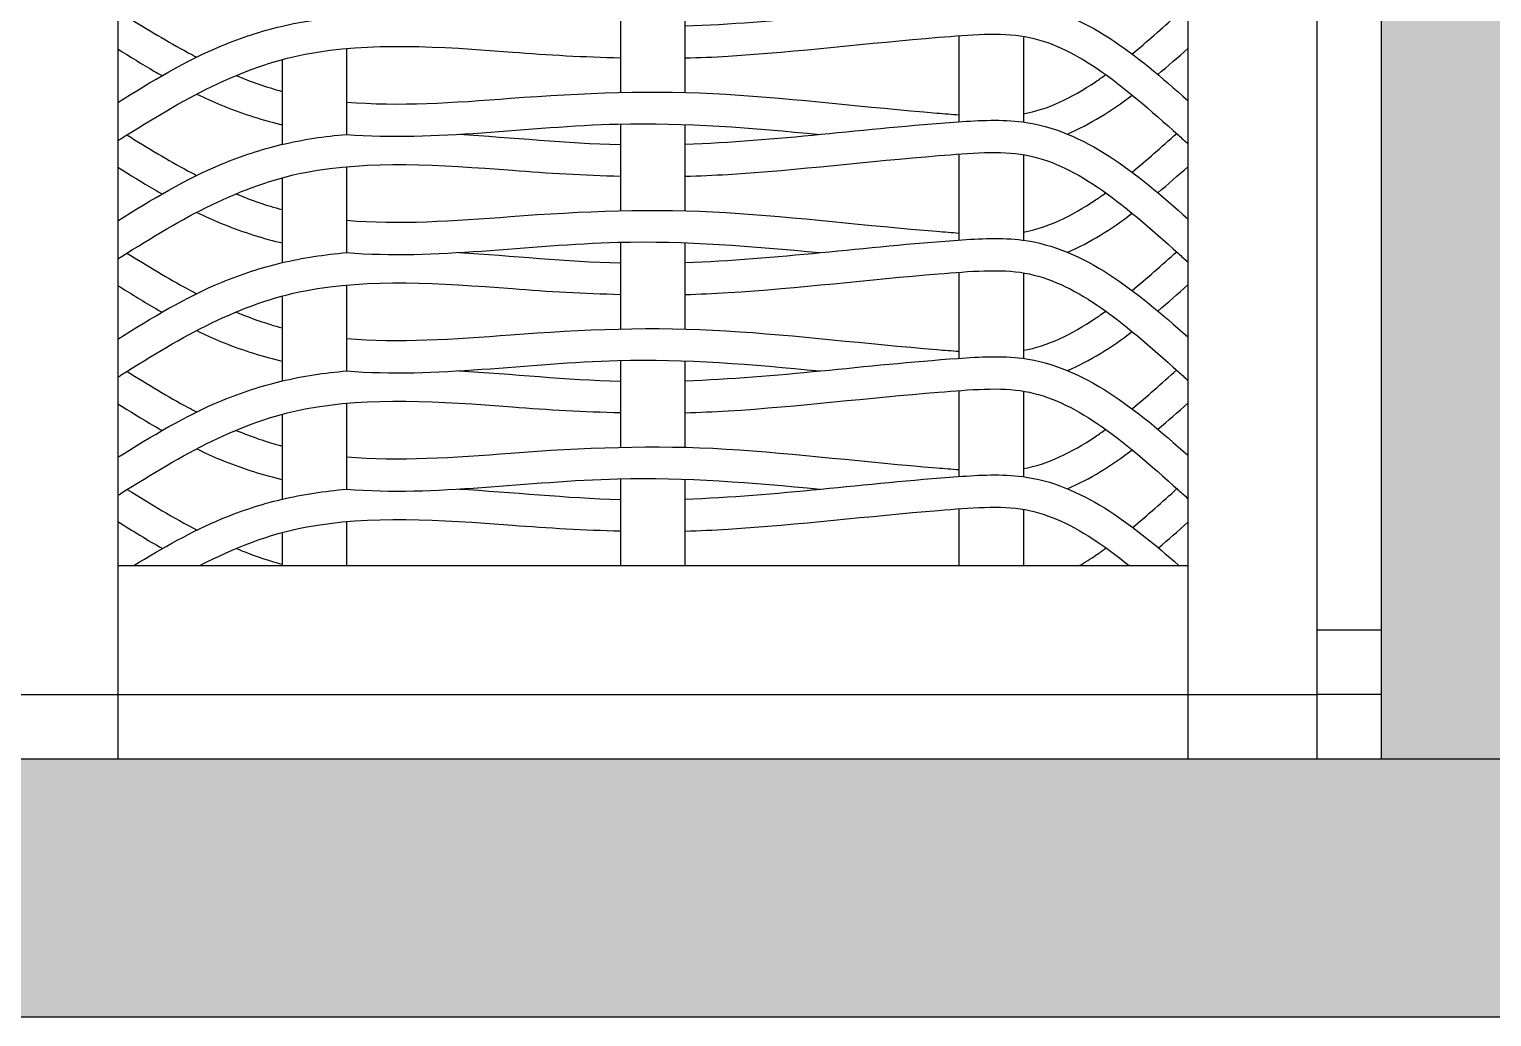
# Model space of a CAD drawing. Header units: millimetres. Extents: x 3409 to 3822, y 896 to 1108.
# Drawn here: x 3450.971 to 3452.105, y 1034.878 to 1035.644 of the extents above; entities that cross this region are included whole.
import ezdxf

# ---------------------------------------------------------------- set-up
doc = ezdxf.new("R2010")
doc.units = ezdxf.units.MM
for name, color, linetype in [('a-epipla', 8, 'Continuous'), ('a-toixoi', 5, 'Continuous'), ('toixoi_provolh', 150, 'Continuous')]:
    doc.layers.add(name, color=color, linetype=linetype)

msp = doc.modelspace()

# ---------------------------------------------------------------- hatches: boundary and pattern name
at = {"layer": 'a-epipla', "true_color": 0xc7c8ca}
h = msp.add_hatch(color=9, dxfattribs=at)
h.dxf.hatch_style = 1
h.paths.add_polyline_path([(3478.5192, 1035.0776), (3412.7192, 1035.0776), (3412.7192, 1034.8776), (3478.5192, 1034.8776)])
at = {"layer": 'toixoi_provolh', "true_color": 0xa7a8aa}
h = msp.add_hatch(color=253, dxfattribs=at)
h.dxf.hatch_style = 1
h.paths.add_polyline_path([(3452.0192, 1038.0776), (3449.0192, 1038.0776), (3449.0192, 1037.6776), (3452.0192, 1037.6776)])
h.paths.add_polyline_path([(3449.0192, 1038.0776), (3448.6192, 1038.0776), (3448.6192, 1035.0776), (3449.0192, 1035.0776)])
h.paths.add_polyline_path([(3455.4192, 1038.0776), (3452.4192, 1038.0776), (3452.4192, 1037.6776), (3455.4192, 1037.6776)])
h.paths.add_polyline_path([(3452.4192, 1038.0776), (3452.0192, 1038.0776), (3452.0192, 1037.6776), (3452.0192, 1035.0776), (3452.4192, 1035.0776)])
h.paths.add_polyline_path([(3458.8192, 1038.0776), (3455.8192, 1038.0776), (3455.8192, 1037.6776), (3458.8192, 1037.6776)])
h.paths.add_polyline_path([(3455.8192, 1038.0776), (3455.4192, 1038.0776), (3455.4192, 1037.6776), (3455.4192, 1035.0776), (3455.8192, 1035.0776)])
h.paths.add_polyline_path([(3459.2192, 1038.0776), (3458.8192, 1038.0776), (3458.8192, 1037.6776), (3458.8192, 1035.0776), (3459.2192, 1035.0776)])

# ---------------------------------------------------------------- linework, layer by layer
at = {"layer": 'a-epipla'}
for p, q in [((3451.9692, 1037.6276), (3451.9692, 1035.1276)), ((3451.0392, 1037.5276), (3451.0392, 1035.0776)), ((3451.8692, 1037.5276), (3451.8692, 1035.0776)), ((3451.4292, 1035.6619), (3451.4292, 1035.5946)), ((3451.4792, 1035.6615), (3451.4792, 1035.5946)), ((3451.6917, 1035.6386), (3451.6917, 1035.5719)), ((3451.7417, 1035.6382), (3451.7417, 1035.5718)), ((3451.2167, 1035.6287), (3451.2167, 1035.5621)), ((3451.1667, 1035.6202), (3451.1667, 1035.5543)), ((3451.4292, 1035.5702), (3451.4292, 1035.5029)), ((3451.4792, 1035.5698), (3451.4792, 1035.5029)), ((3451.6917, 1035.5469), (3451.6917, 1035.4802)), ((3451.7417, 1035.5465), (3451.7417, 1035.48)), ((3451.2167, 1035.537), (3451.2167, 1035.4704)), ((3451.1667, 1035.5284), (3451.1667, 1035.4626)), ((3451.4292, 1035.4785), (3451.4292, 1035.4111)), ((3451.4792, 1035.4781), (3451.4792, 1035.4111)), ((3451.6917, 1035.4551), (3451.6917, 1035.3884)), ((3451.7417, 1035.4547), (3451.7417, 1035.3883)), ((3451.2167, 1035.4452), (3451.2167, 1035.3786)), ((3451.1667, 1035.4367), (3451.1667, 1035.3708)), ((3451.4292, 1035.3867), (3451.4292, 1035.3194)), ((3451.4792, 1035.3863), (3451.4792, 1035.3194)), ((3451.6917, 1035.3634), (3451.6917, 1035.2967)), ((3451.7417, 1035.363), (3451.7417, 1035.2965)), ((3451.2167, 1035.3535), (3451.2167, 1035.2869)), ((3451.1667, 1035.3449), (3451.1667, 1035.2791)), ((3451.4292, 1035.295), (3451.4292, 1035.2276)), ((3451.4792, 1035.2946), (3451.4792, 1035.2276)), ((3451.2167, 1035.2618), (3451.2167, 1035.2276)), ((3451.6917, 1035.2717), (3451.6917, 1035.2276)), ((3451.7417, 1035.2713), (3451.7417, 1035.2276)), ((3451.1667, 1035.2532), (3451.1667, 1035.2276)), ((3451.0392, 1035.2276), (3451.8692, 1035.2276)), ((3452.0192, 1035.1776), (3451.9692, 1035.1776)), ((3449.0692, 1035.1276), (3451.9692, 1035.1276)), ((3452.0192, 1035.1276), (3451.9692, 1035.1276)), ((3451.9692, 1035.1276), (3451.9692, 1035.0776))]:
    msp.add_line(p, q, dxfattribs=at)
for points, knots in [([(3451.4792, 1035.6462), (3451.5496, 1035.6487), (3451.6357, 1035.6609), (3451.7756, 1035.6685), (3451.8294, 1035.6239), (3451.8692, 1035.5884)], [0.4662693, 0.4662693, 0.4662693, 0.4662693, 0.6786549, 0.7286549, 0.877812, 0.877812, 0.877812, 0.877812]), ([(3451.0392, 1035.5868), (3451.0654, 1035.6033), (3451.1056, 1035.6276), (3451.167, 1035.6476), (3451.1997, 1035.6524), (3451.2167, 1035.6538)], [0.0125232, 0.0125232, 0.0125232, 0.0125232, 0.1049264, 0.1530593, 0.2047826, 0.2047826, 0.2047826, 0.2047826]), ([(3451.0463, 1035.6535), (3451.0623, 1035.6435), (3451.0781, 1035.634), (3451.0939, 1035.6255), (3451.0961, 1035.6243), (3451.0983, 1035.6232), (3451.1004, 1035.622)], [0.00678697, 0.00678697, 0.00678697, 0.00678697, 0.06344334, 0.06344334, 0.06344334, 0.07121295, 0.07121295, 0.07121295, 0.07121295]), ([(3451.4792, 1035.6214), (3451.4904, 1035.6217), (3451.5015, 1035.6221), (3451.5677, 1035.6263), (3451.6217, 1035.633), (3451.7003, 1035.6394), (3451.724, 1035.6415), (3451.7617, 1035.6346), (3451.7801, 1035.6258), (3451.8196, 1035.5992), (3451.8404, 1035.5807), (3451.8619, 1035.5615), (3451.8643, 1035.5593), (3451.8667, 1035.5571), (3451.8692, 1035.5549)], [0.4655013, 0.4655013, 0.4655013, 0.4655013, 0.498274, 0.498274, 0.6616991, 0.6616991, 0.7352337, 0.7352337, 0.8087683, 0.8087683, 0.8895351, 0.8895351, 0.8895351, 0.8986667, 0.8986667, 0.8986667, 0.8986667]), ([(3451.0392, 1035.5572), (3451.0401, 1035.5578), (3451.041, 1035.5584), (3451.0419, 1035.5589), (3451.0893, 1035.5889), (3451.1345, 1035.6148), (3451.2349, 1035.6339), (3451.289, 1035.6303), (3451.3729, 1035.6238), (3451.401, 1035.6222), (3451.4292, 1035.6215)], [-0.0032083, -0.0032083, -0.0032083, -0.0032083, 0, 0, 0, 0.1674245, 0.1674245, 0.3348489, 0.3348489, 0.4168796, 0.4168796, 0.4168796, 0.4168796]), ([(3451.0392, 1035.6284), (3451.0486, 1035.6225), (3451.0581, 1035.6166), (3451.0677, 1035.611), (3451.0697, 1035.6099), (3451.0716, 1035.6088), (3451.0736, 1035.6077)], [0.01406967, 0.01406967, 0.01406967, 0.01406967, 0.04740122, 0.04740122, 0.04740122, 0.05413463, 0.05413463, 0.05413463, 0.05413463]), ([(3451.7417, 1035.5781), (3451.7605, 1035.5815), (3451.7789, 1035.5903), (3451.8003, 1035.6047), (3451.8029, 1035.6066), (3451.8056, 1035.6085)], [0.73539871, 0.73539871, 0.73539871, 0.73539871, 0.80876826, 0.80876826, 0.81911219, 0.81911219, 0.81911219, 0.81911219]), ([(3451.1005, 1035.5934), (3451.1066, 1035.5904), (3451.1273, 1035.581), (3451.1498, 1035.5737), (3451.166, 1035.5698), (3451.1667, 1035.5697)], [0.08463791, 0.08463791, 0.08463791, 0.08463791, 0.10492637, 0.15305927, 0.15507122, 0.15507122, 0.15507122, 0.15507122]), ([(3451.2167, 1035.5872), (3451.2572, 1035.5838), (3451.2999, 1035.5867), (3451.3989, 1035.5944), (3451.4561, 1035.5967), (3451.5663, 1035.5898), (3451.6204, 1035.5831), (3451.6804, 1035.5782), (3451.6861, 1035.5777), (3451.6917, 1035.5773)], [0.2038605, 0.2038605, 0.2038605, 0.2038605, 0.3348489, 0.3348489, 0.498274, 0.498274, 0.6616991, 0.6616991, 0.6790294, 0.6790294, 0.6790294, 0.6790294]), ([(3451.2167, 1035.5621), (3451.2858, 1035.5565), (3451.4108, 1035.5773), (3451.5316, 1035.5671), (3451.5838, 1035.5621)], [0.2060573, 0.2060573, 0.2060573, 0.2060573, 0.4155593, 0.5729024, 0.5729024, 0.5729024, 0.5729024]), ([(3451.4792, 1035.5545), (3451.5496, 1035.5569), (3451.6357, 1035.5691), (3451.7756, 1035.5767), (3451.8294, 1035.5321), (3451.8692, 1035.4967)], [0.4662693, 0.4662693, 0.4662693, 0.4662693, 0.6786549, 0.7286549, 0.877812, 0.877812, 0.877812, 0.877812]), ([(3451.0392, 1035.4951), (3451.0654, 1035.5115), (3451.1056, 1035.5358), (3451.167, 1035.5558), (3451.1997, 1035.5607), (3451.2167, 1035.5621)], [0.0125232, 0.0125232, 0.0125232, 0.0125232, 0.1049264, 0.1530593, 0.2047826, 0.2047826, 0.2047826, 0.2047826]), ([(3451.0463, 1035.5617), (3451.0623, 1035.5517), (3451.0781, 1035.5422), (3451.0939, 1035.5337), (3451.0961, 1035.5326), (3451.0983, 1035.5314), (3451.1004, 1035.5303)], [0.00678697, 0.00678697, 0.00678697, 0.00678697, 0.06344334, 0.06344334, 0.06344334, 0.07121295, 0.07121295, 0.07121295, 0.07121295]), ([(3451.3037, 1035.5622), (3451.3453, 1035.5598), (3451.3874, 1035.5552), (3451.429, 1035.5542), (3451.4292, 1035.5541)], [0.2917847, 0.2917847, 0.2917847, 0.2917847, 0.4155593, 0.4161946, 0.4161946, 0.4161946, 0.4161946]), ([(3451.4792, 1035.5297), (3451.4904, 1035.5299), (3451.5015, 1035.5304), (3451.5677, 1035.5345), (3451.6217, 1035.5413), (3451.7003, 1035.5476), (3451.724, 1035.5497), (3451.7617, 1035.5428), (3451.7801, 1035.534), (3451.8196, 1035.5075), (3451.8404, 1035.489), (3451.8619, 1035.4697), (3451.8643, 1035.4675), (3451.8667, 1035.4653), (3451.8692, 1035.4632)], [0.4655013, 0.4655013, 0.4655013, 0.4655013, 0.498274, 0.498274, 0.6616991, 0.6616991, 0.7352337, 0.7352337, 0.8087683, 0.8087683, 0.8895351, 0.8895351, 0.8895351, 0.8986667, 0.8986667, 0.8986667, 0.8986667]), ([(3451.0392, 1035.4655), (3451.0401, 1035.4661), (3451.041, 1035.4666), (3451.0419, 1035.4672), (3451.0893, 1035.4972), (3451.1345, 1035.523), (3451.2349, 1035.5422), (3451.289, 1035.5386), (3451.3729, 1035.5321), (3451.401, 1035.5304), (3451.4292, 1035.5298)], [-0.0032083, -0.0032083, -0.0032083, -0.0032083, 0, 0, 0, 0.1674245, 0.1674245, 0.3348489, 0.3348489, 0.4168796, 0.4168796, 0.4168796, 0.4168796]), ([(3451.0392, 1035.5367), (3451.0486, 1035.5308), (3451.0581, 1035.5249), (3451.0677, 1035.5193), (3451.0697, 1035.5182), (3451.0716, 1035.517), (3451.0736, 1035.5159)], [0.01406967, 0.01406967, 0.01406967, 0.01406967, 0.04740122, 0.04740122, 0.04740122, 0.05413463, 0.05413463, 0.05413463, 0.05413463]), ([(3451.7417, 1035.4863), (3451.7605, 1035.4898), (3451.7789, 1035.4986), (3451.8003, 1035.513), (3451.8029, 1035.5148), (3451.8056, 1035.5168)], [0.73539871, 0.73539871, 0.73539871, 0.73539871, 0.80876826, 0.80876826, 0.81911219, 0.81911219, 0.81911219, 0.81911219]), ([(3451.1005, 1035.5016), (3451.1066, 1035.4987), (3451.1273, 1035.4893), (3451.1498, 1035.4819), (3451.166, 1035.4781), (3451.1667, 1035.478)], [0.08463791, 0.08463791, 0.08463791, 0.08463791, 0.10492637, 0.15305927, 0.15507122, 0.15507122, 0.15507122, 0.15507122]), ([(3451.2167, 1035.4955), (3451.2572, 1035.492), (3451.2999, 1035.495), (3451.3989, 1035.5026), (3451.4561, 1035.5049), (3451.5663, 1035.498), (3451.6204, 1035.4913), (3451.6804, 1035.4865), (3451.6861, 1035.486), (3451.6917, 1035.4856)], [0.2038605, 0.2038605, 0.2038605, 0.2038605, 0.3348489, 0.3348489, 0.498274, 0.498274, 0.6616991, 0.6616991, 0.6790294, 0.6790294, 0.6790294, 0.6790294]), ([(3451.2167, 1035.4704), (3451.2858, 1035.4648), (3451.4108, 1035.4855), (3451.5316, 1035.4754), (3451.5838, 1035.4704)], [0.2060573, 0.2060573, 0.2060573, 0.2060573, 0.4155593, 0.5729024, 0.5729024, 0.5729024, 0.5729024]), ([(3451.4792, 1035.4627), (3451.5496, 1035.4652), (3451.6357, 1035.4774), (3451.7756, 1035.485), (3451.8294, 1035.4404), (3451.8692, 1035.405)], [0.4662693, 0.4662693, 0.4662693, 0.4662693, 0.6786549, 0.7286549, 0.877812, 0.877812, 0.877812, 0.877812]), ([(3451.0392, 1035.4033), (3451.0654, 1035.4198), (3451.1056, 1035.4441), (3451.167, 1035.4641), (3451.1997, 1035.4689), (3451.2167, 1035.4704)], [0.0125232, 0.0125232, 0.0125232, 0.0125232, 0.1049264, 0.1530593, 0.2047826, 0.2047826, 0.2047826, 0.2047826]), ([(3451.0463, 1035.47), (3451.0623, 1035.46), (3451.0781, 1035.4505), (3451.0939, 1035.442), (3451.0961, 1035.4408), (3451.0983, 1035.4397), (3451.1004, 1035.4385)], [0.00678697, 0.00678697, 0.00678697, 0.00678697, 0.06344334, 0.06344334, 0.06344334, 0.07121295, 0.07121295, 0.07121295, 0.07121295]), ([(3451.3037, 1035.4705), (3451.3453, 1035.468), (3451.3874, 1035.4635), (3451.429, 1035.4624), (3451.4292, 1035.4624)], [0.2917847, 0.2917847, 0.2917847, 0.2917847, 0.4155593, 0.4161946, 0.4161946, 0.4161946, 0.4161946]), ([(3451.4792, 1035.4379), (3451.4904, 1035.4382), (3451.5015, 1035.4387), (3451.5677, 1035.4428), (3451.6217, 1035.4495), (3451.7003, 1035.4559), (3451.724, 1035.458), (3451.7617, 1035.4511), (3451.7801, 1035.4423), (3451.8196, 1035.4157), (3451.8404, 1035.3972), (3451.8619, 1035.378), (3451.8643, 1035.3758), (3451.8667, 1035.3736), (3451.8692, 1035.3714)], [0.4655013, 0.4655013, 0.4655013, 0.4655013, 0.498274, 0.498274, 0.6616991, 0.6616991, 0.7352337, 0.7352337, 0.8087683, 0.8087683, 0.8895351, 0.8895351, 0.8895351, 0.8986667, 0.8986667, 0.8986667, 0.8986667]), ([(3451.0392, 1035.3737), (3451.0401, 1035.3743), (3451.041, 1035.3749), (3451.0419, 1035.3755), (3451.0893, 1035.4054), (3451.1345, 1035.4313), (3451.2349, 1035.4504), (3451.289, 1035.4468), (3451.3729, 1035.4403), (3451.401, 1035.4387), (3451.4292, 1035.438)], [-0.0032083, -0.0032083, -0.0032083, -0.0032083, 0, 0, 0, 0.1674245, 0.1674245, 0.3348489, 0.3348489, 0.4168796, 0.4168796, 0.4168796, 0.4168796]), ([(3451.0392, 1035.445), (3451.0486, 1035.439), (3451.0581, 1035.4332), (3451.0677, 1035.4275), (3451.0697, 1035.4264), (3451.0716, 1035.4253), (3451.0736, 1035.4242)], [0.01406967, 0.01406967, 0.01406967, 0.01406967, 0.04740122, 0.04740122, 0.04740122, 0.05413463, 0.05413463, 0.05413463, 0.05413463]), ([(3451.7417, 1035.3946), (3451.7605, 1035.398), (3451.7789, 1035.4068), (3451.8003, 1035.4212), (3451.8029, 1035.4231), (3451.8056, 1035.425)], [0.73539871, 0.73539871, 0.73539871, 0.73539871, 0.80876826, 0.80876826, 0.81911219, 0.81911219, 0.81911219, 0.81911219]), ([(3451.1005, 1035.4099), (3451.1066, 1035.4069), (3451.1273, 1035.3975), (3451.1498, 1035.3902), (3451.166, 1035.3864), (3451.1667, 1035.3862)], [0.08463791, 0.08463791, 0.08463791, 0.08463791, 0.10492637, 0.15305927, 0.15507122, 0.15507122, 0.15507122, 0.15507122]), ([(3451.2167, 1035.4037), (3451.2572, 1035.4003), (3451.2999, 1035.4032), (3451.3989, 1035.4109), (3451.4561, 1035.4132), (3451.5663, 1035.4063), (3451.6204, 1035.3996), (3451.6804, 1035.3947), (3451.6861, 1035.3943), (3451.6917, 1035.3939)], [0.2038605, 0.2038605, 0.2038605, 0.2038605, 0.3348489, 0.3348489, 0.498274, 0.498274, 0.6616991, 0.6616991, 0.6790294, 0.6790294, 0.6790294, 0.6790294]), ([(3451.2167, 1035.3786), (3451.2858, 1035.373), (3451.4108, 1035.3938), (3451.5316, 1035.3837), (3451.5838, 1035.3786)], [0.2060573, 0.2060573, 0.2060573, 0.2060573, 0.4155593, 0.5729024, 0.5729024, 0.5729024, 0.5729024]), ([(3451.4792, 1035.371), (3451.5496, 1035.3734), (3451.6357, 1035.3856), (3451.7756, 1035.3933), (3451.8294, 1035.3486), (3451.8692, 1035.3132)], [0.4662693, 0.4662693, 0.4662693, 0.4662693, 0.6786549, 0.7286549, 0.877812, 0.877812, 0.877812, 0.877812]), ([(3451.0392, 1035.3116), (3451.0654, 1035.328), (3451.1056, 1035.3523), (3451.167, 1035.3723), (3451.1997, 1035.3772), (3451.2167, 1035.3786)], [0.0125232, 0.0125232, 0.0125232, 0.0125232, 0.1049264, 0.1530593, 0.2047826, 0.2047826, 0.2047826, 0.2047826]), ([(3451.0463, 1035.3783), (3451.0623, 1035.3682), (3451.0781, 1035.3587), (3451.0939, 1035.3502), (3451.0961, 1035.3491), (3451.0983, 1035.3479), (3451.1004, 1035.3468)], [0.00678697, 0.00678697, 0.00678697, 0.00678697, 0.06344334, 0.06344334, 0.06344334, 0.07121295, 0.07121295, 0.07121295, 0.07121295]), ([(3451.3037, 1035.3787), (3451.3453, 1035.3763), (3451.3874, 1035.3717), (3451.429, 1035.3707), (3451.4292, 1035.3707)], [0.2917847, 0.2917847, 0.2917847, 0.2917847, 0.4155593, 0.4161946, 0.4161946, 0.4161946, 0.4161946]), ([(3451.4792, 1035.3462), (3451.4904, 1035.3465), (3451.5015, 1035.3469), (3451.5677, 1035.3511), (3451.6217, 1035.3578), (3451.7003, 1035.3641), (3451.724, 1035.3662), (3451.7617, 1035.3593), (3451.7801, 1035.3506), (3451.8196, 1035.324), (3451.8404, 1035.3055), (3451.8619, 1035.2862), (3451.8643, 1035.284), (3451.8667, 1035.2819), (3451.8692, 1035.2797)], [0.4655013, 0.4655013, 0.4655013, 0.4655013, 0.498274, 0.498274, 0.6616991, 0.6616991, 0.7352337, 0.7352337, 0.8087683, 0.8087683, 0.8895351, 0.8895351, 0.8895351, 0.8986667, 0.8986667, 0.8986667, 0.8986667]), ([(3451.0392, 1035.282), (3451.0401, 1035.2826), (3451.041, 1035.2831), (3451.0419, 1035.2837), (3451.0893, 1035.3137), (3451.1345, 1035.3396), (3451.2349, 1035.3587), (3451.289, 1035.3551), (3451.3729, 1035.3486), (3451.401, 1035.3469), (3451.4292, 1035.3463)], [-0.0032083, -0.0032083, -0.0032083, -0.0032083, 0, 0, 0, 0.1674245, 0.1674245, 0.3348489, 0.3348489, 0.4168796, 0.4168796, 0.4168796, 0.4168796]), ([(3451.0392, 1035.3532), (3451.0486, 1035.3473), (3451.0581, 1035.3414), (3451.0677, 1035.3358), (3451.0697, 1035.3347), (3451.0716, 1035.3335), (3451.0736, 1035.3324)], [0.01406967, 0.01406967, 0.01406967, 0.01406967, 0.04740122, 0.04740122, 0.04740122, 0.05413463, 0.05413463, 0.05413463, 0.05413463]), ([(3451.7417, 1035.3028), (3451.7605, 1035.3063), (3451.7789, 1035.3151), (3451.8003, 1035.3295), (3451.8029, 1035.3314), (3451.8056, 1035.3333)], [0.73539871, 0.73539871, 0.73539871, 0.73539871, 0.80876826, 0.80876826, 0.81911219, 0.81911219, 0.81911219, 0.81911219]), ([(3451.1005, 1035.3181), (3451.1066, 1035.3152), (3451.1273, 1035.3058), (3451.1498, 1035.2984), (3451.166, 1035.2946), (3451.1667, 1035.2945)], [0.08463791, 0.08463791, 0.08463791, 0.08463791, 0.10492637, 0.15305927, 0.15507122, 0.15507122, 0.15507122, 0.15507122]), ([(3451.2167, 1035.312), (3451.2572, 1035.3085), (3451.2999, 1035.3115), (3451.3989, 1035.3191), (3451.4561, 1035.3215), (3451.5663, 1035.3145), (3451.6204, 1035.3078), (3451.6804, 1035.303), (3451.6861, 1035.3025), (3451.6917, 1035.3021)], [0.2038605, 0.2038605, 0.2038605, 0.2038605, 0.3348489, 0.3348489, 0.498274, 0.498274, 0.6616991, 0.6616991, 0.6790294, 0.6790294, 0.6790294, 0.6790294]), ([(3451.2167, 1035.2869), (3451.2858, 1035.2813), (3451.4108, 1035.3021), (3451.5316, 1035.2919), (3451.5838, 1035.2869)], [0.2060573, 0.2060573, 0.2060573, 0.2060573, 0.4155593, 0.5729024, 0.5729024, 0.5729024, 0.5729024]), ([(3451.4792, 1035.2792), (3451.5496, 1035.2817), (3451.6357, 1035.2939), (3451.7727, 1035.3014), (3451.8248, 1035.2607), (3451.8623, 1035.2276)], [0.4662693, 0.4662693, 0.4662693, 0.4662693, 0.6786549, 0.7286549, 0.8691827, 0.8691827, 0.8691827, 0.8691827]), ([(3451.0517, 1035.2276), (3451.0738, 1035.2412), (3451.1102, 1035.2621), (3451.167, 1035.2806), (3451.1997, 1035.2854), (3451.2167, 1035.2869)], [0.0271609, 0.0271609, 0.0271609, 0.0271609, 0.1049264, 0.1530593, 0.2047826, 0.2047826, 0.2047826, 0.2047826]), ([(3451.3037, 1035.287), (3451.3453, 1035.2846), (3451.3874, 1035.28), (3451.429, 1035.2789), (3451.4292, 1035.2789)], [0.2917847, 0.2917847, 0.2917847, 0.2917847, 0.4155593, 0.4161946, 0.4161946, 0.4161946, 0.4161946]), ([(3451.4792, 1035.2544), (3451.4904, 1035.2547), (3451.5015, 1035.2552), (3451.5677, 1035.2593), (3451.6217, 1035.266), (3451.7003, 1035.2724), (3451.724, 1035.2745), (3451.7617, 1035.2676), (3451.7801, 1035.2588), (3451.8072, 1035.2406), (3451.8154, 1035.2343), (3451.8237, 1035.2276)], [0.4655013, 0.4655013, 0.4655013, 0.4655013, 0.498274, 0.498274, 0.6616991, 0.6616991, 0.7352337, 0.7352337, 0.8087683, 0.8087683, 0.8409143, 0.8409143, 0.8409143, 0.8409143]), ([(3451.1028, 1035.2276), (3451.1294, 1035.2413), (3451.1562, 1035.252), (3451.2349, 1035.2669), (3451.289, 1035.2633), (3451.3729, 1035.2568), (3451.401, 1035.2552), (3451.4292, 1035.2545)], [0.0724651, 0.0724651, 0.0724651, 0.0724651, 0.1674245, 0.1674245, 0.3348489, 0.3348489, 0.4168796, 0.4168796, 0.4168796, 0.4168796]), ([(3451.785, 1035.2276), (3451.7894, 1035.2301), (3451.7938, 1035.2329), (3451.8008, 1035.2376), (3451.8034, 1035.2394), (3451.8059, 1035.2413)], [0.79137632, 0.79137632, 0.79137632, 0.79137632, 0.80876826, 0.80876826, 0.8187489, 0.8187489, 0.8187489, 0.8187489])]:
    msp.add_open_spline(points, degree=3, knots=knots, dxfattribs=at)
for points in [[(3451.826, 1035.6245), (3451.8374, 1035.6339), (3451.8489, 1035.6441), (3451.8606, 1035.6546)], [(3451.846, 1035.6086), (3451.8538, 1035.6151), (3451.8615, 1035.6219), (3451.8692, 1035.6288)], [(3451.1309, 1035.6078), (3451.1427, 1035.6029), (3451.1545, 1035.5988), (3451.1667, 1035.5955)], [(3451.7758, 1035.5624), (3451.7933, 1035.5698), (3451.8099, 1035.5804), (3451.8261, 1035.5926)], [(3451.826, 1035.5328), (3451.8374, 1035.5422), (3451.8489, 1035.5524), (3451.8606, 1035.5629)], [(3451.846, 1035.5168), (3451.8538, 1035.5234), (3451.8615, 1035.5302), (3451.8692, 1035.537)], [(3451.1309, 1035.516), (3451.1427, 1035.5111), (3451.1545, 1035.507), (3451.1667, 1035.5038)], [(3451.7758, 1035.4707), (3451.7933, 1035.4781), (3451.8099, 1035.4886), (3451.8261, 1035.5009)], [(3451.826, 1035.441), (3451.8374, 1035.4504), (3451.8489, 1035.4607), (3451.8606, 1035.4711)], [(3451.846, 1035.4251), (3451.8538, 1035.4316), (3451.8615, 1035.4384), (3451.8692, 1035.4453)], [(3451.1309, 1035.4243), (3451.1427, 1035.4194), (3451.1545, 1035.4153), (3451.1667, 1035.412)], [(3451.7758, 1035.3789), (3451.7933, 1035.3863), (3451.8099, 1035.3969), (3451.8261, 1035.4091)], [(3451.826, 1035.3493), (3451.8374, 1035.3587), (3451.8489, 1035.3689), (3451.8606, 1035.3794)], [(3451.846, 1035.3334), (3451.8538, 1035.3399), (3451.8615, 1035.3467), (3451.8692, 1035.3536)], [(3451.1309, 1035.3325), (3451.1427, 1035.3277), (3451.1545, 1035.3235), (3451.1667, 1035.3203)], [(3451.7758, 1035.2872), (3451.7933, 1035.2946), (3451.8099, 1035.3051), (3451.8261, 1035.3174)], [(3451.0466, 1035.2867), (3451.0648, 1035.2753), (3451.0827, 1035.2646), (3451.1007, 1035.2552)], [(3451.8264, 1035.2572), (3451.8379, 1035.2667), (3451.8494, 1035.277), (3451.8612, 1035.2876)], [(3451.0392, 1035.2618), (3451.0506, 1035.2546), (3451.0621, 1035.2475), (3451.0738, 1035.2408)], [(3451.8464, 1035.2413), (3451.854, 1035.2478), (3451.8616, 1035.2544), (3451.8692, 1035.2612)], [(3451.1312, 1035.2409), (3451.1428, 1035.236), (3451.1546, 1035.2319), (3451.1667, 1035.2287)]]:
    msp.add_open_spline(points, degree=3, dxfattribs=at)
at = {"layer": 'a-toixoi'}
for p, q in [((3412.7192, 1035.0776), (3478.5192, 1035.0776)), ((3412.1192, 1034.8776), (3479.1192, 1034.8776))]:
    msp.add_line(p, q, dxfattribs=at)
at = {"layer": 'toixoi_provolh'}
msp.add_line((3452.0192, 1038.0776), (3452.0192, 1035.0776), dxfattribs=at)

doc.saveas('drawing.dxf')
